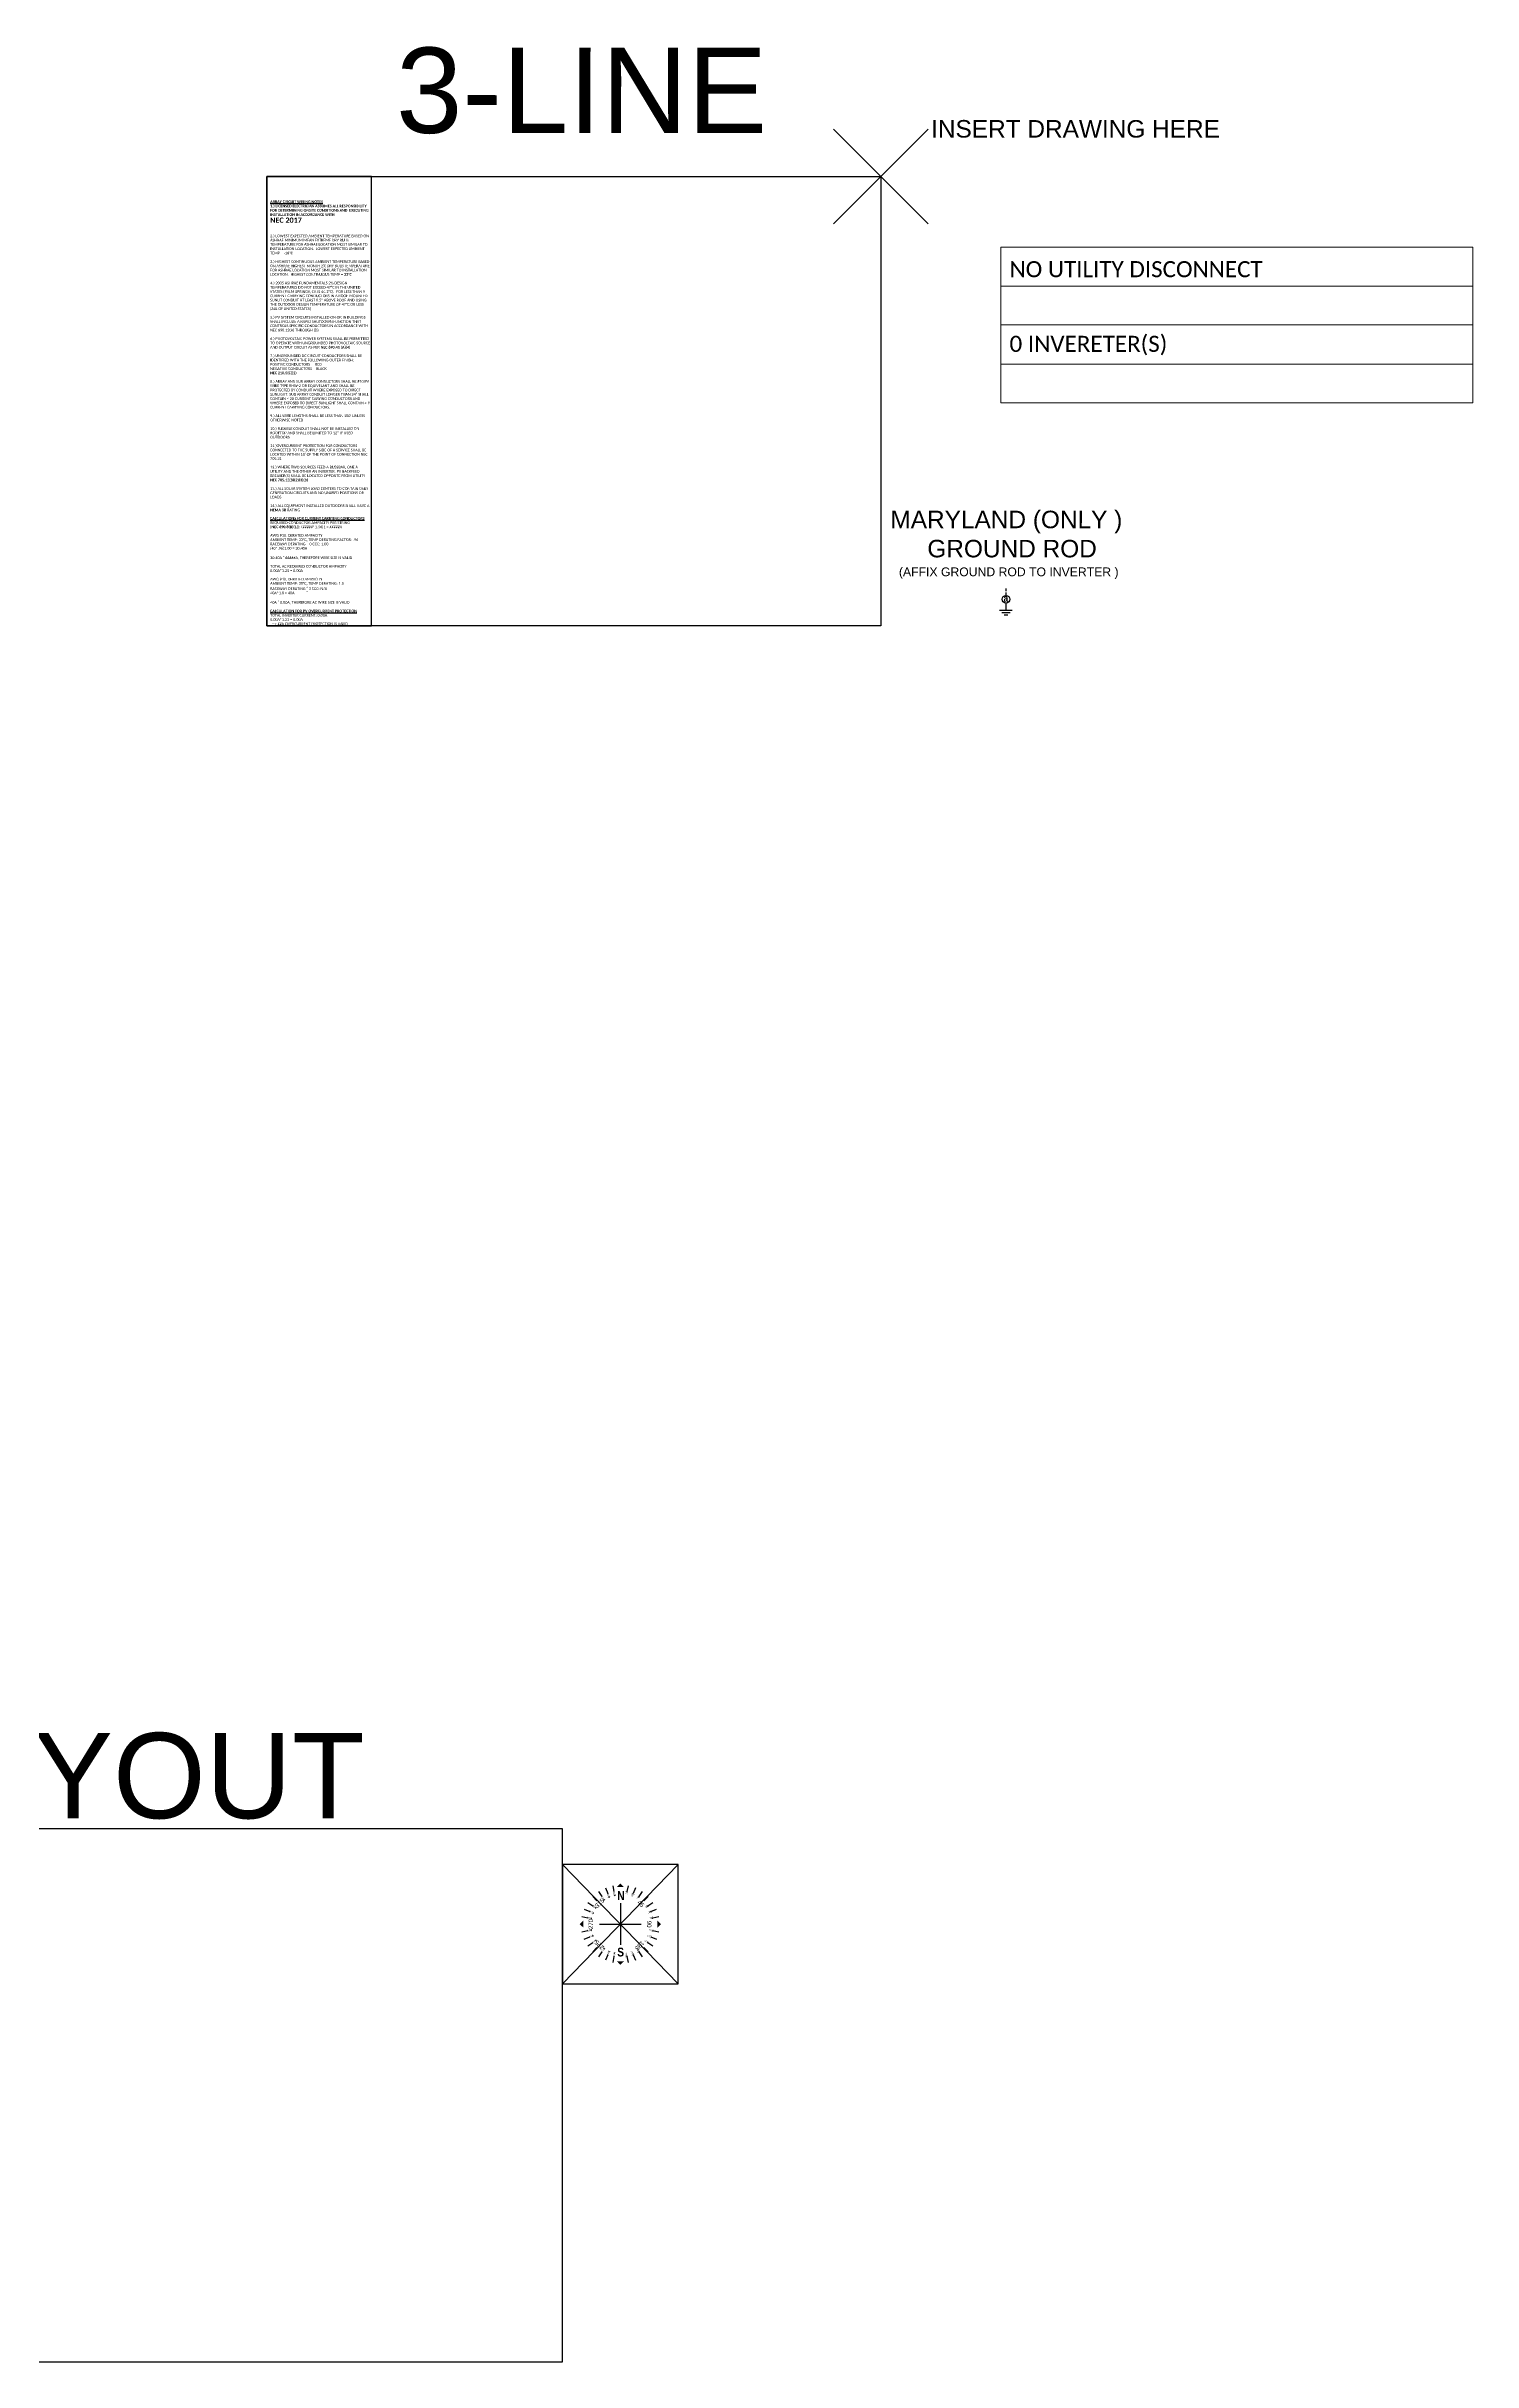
# Model space of a CAD drawing. Header units: feet. Extents: x -13431 to 10063, y 10829 to 29871.
# Drawn here: x 5835 to 7744, y 14572 to 17670 of the extents above; entities that cross this region are included whole.
import ezdxf

# ---------------------------------------------------------------- set-up
doc = ezdxf.new("R2010")
doc.units = ezdxf.units.FT
doc.header["$MEASUREMENT"] = 0
doc.linetypes.add('HIDDEN', pattern=[0.375, 0.25, -0.125])
doc.layers.add('LOCKED (NO PRINT)', color=7, linetype='Continuous', plot=False)
for name, color, linetype in [('LOCKED (PRINT)', 7, 'Continuous'), ('NORTH ARROW', 7, 'Continuous'), ('Z - ROOF', 3, 'Continuous')]:
    doc.layers.add(name, color=color, linetype=linetype)
doc.styles.add('ONE LINE TXT', font='techb___.ttf')
doc.styles.get("Standard").update_dxf_attribs({"font": 'calibri.ttf'})
doc.styles.add('TITLE BBLOCK TEXT', font='ARIALUNI.TTF')

# ---------------------------------------------------------------- blocks, each defined once
blk = doc.blocks.new('*T75')
at = {"layer": 'Defpoints', "color": 8, "linetype": 'ByBlock', "lineweight": 0, "transparency": 16777216}
for p, q in [((0, 0), (631.6, 0)), ((0, 0), (0, -208.1)), ((631.6, 0), (631.6, -208.1)), ((0, -51.9), (631.6, -51.9)), ((0, -103.8), (631.6, -103.8)), ((0, -156.2), (631.6, -156.2)), ((0, -208.1), (631.6, -208.1))]:
    blk.add_line(p, q, dxfattribs=at)
at = {"color": 0, "transparency": 16777216, "char_height": 21.506, "width": 608.409, "attachment_point": 7}
for s, insert in [('{\\fCalibri|b0|i0|c0;NO UTILITY DISCONNECT', (11.6, -40.3)), ('{\\fCalibri|b0|i0|c0;', (11.6, -92.2)), ('{\\fCalibri|b0|i0|c0;0 INVERETER(S)', (11.6, -144.6)), ('{\\fCalibri|b0|i0|c0;', (11.6, -196.5))]:
    blk.add_mtext(s, dxfattribs=dict(at, insert=insert))
blk = doc.blocks.new('*U73')
at = {"layer": 'NORTH ARROW'}
h = blk.add_hatch(color=256, dxfattribs=at)
h.dxf.hatch_style = 1
h.paths.add_polyline_path([(0, 0.405), (-0.035, 0.368, -0.023421), (0, 0.369)])
h.paths.add_polyline_path([(0, 0.405), (0, 0.369, -0.023421), (0.035, 0.368)])
h = blk.add_hatch(color=256, dxfattribs=at)
h.dxf.hatch_style = 1
h.paths.add_polyline_path([(-0.405, 0), (-0.368, 0.035, 0.023421), (-0.369, 0)])
h.paths.add_polyline_path([(-0.405, 0), (-0.369, 0, 0.023421), (-0.368, -0.035)])
h = blk.add_hatch(color=256, dxfattribs=at)
h.dxf.hatch_style = 1
h.paths.add_polyline_path([(0.405, 0), (0.368, 0.035, -0.023421), (0.369, 0)])
h.paths.add_polyline_path([(0.405, 0), (0.369, 0, -0.023421), (0.368, -0.035)])
h = blk.add_hatch(color=256, dxfattribs=at)
h.dxf.hatch_style = 1
h.paths.add_polyline_path([(0, -0.405), (-0.035, -0.368, 0.023421), (0, -0.369)])
h.paths.add_polyline_path([(0, -0.405), (0, -0.369, 0.023421), (0.035, -0.368)])
at = {"layer": 'NORTH ARROW', "color": 1, "flags": 128}
for points in [[(-0.275, 0.275), (-0.233, 0.233)], [(0.233, 0.233), (0.275, 0.275)], [(0, 0.207), (0, -0.207)], [(-0.207, 0), (0.207, 0)], [(-0.275, -0.275), (-0.233, -0.233)], [(0.233, -0.233), (0.275, -0.275)]]:
    blk.add_lwpolyline(points, dxfattribs=at)
at = {"layer": 'NORTH ARROW', "color": 8, "flags": 128}
for points in [[(-0.216, 0.324), (-0.183, 0.274)], [(-0.149, 0.36), (-0.126, 0.304)], [(-0.076, 0.382), (-0.064, 0.323)], [(0.076, 0.382), (0.064, 0.323)], [(0.149, 0.36), (0.126, 0.304)], [(0.216, 0.324), (0.183, 0.274)], [(-0.382, 0.076), (-0.323, 0.064)], [(-0.36, 0.149), (-0.304, 0.126)], [(-0.324, 0.216), (-0.274, 0.183)], [(0.274, 0.183), (0.324, 0.216)], [(0.304, 0.126), (0.36, 0.149)], [(0.323, 0.064), (0.382, 0.076)], [(-0.382, -0.076), (-0.323, -0.064)], [(-0.36, -0.149), (-0.304, -0.126)], [(-0.324, -0.216), (-0.274, -0.183)], [(0.274, -0.183), (0.324, -0.216)], [(0.304, -0.126), (0.36, -0.149)], [(0.323, -0.064), (0.382, -0.076)], [(-0.183, -0.274), (-0.216, -0.324)], [(-0.126, -0.304), (-0.149, -0.36)], [(-0.064, -0.323), (-0.076, -0.382)], [(0.064, -0.323), (0.076, -0.382)], [(0.126, -0.304), (0.149, -0.36)], [(0.183, -0.274), (0.216, -0.324)]]:
    blk.add_lwpolyline(points, dxfattribs=at)
at = {"layer": 'Defpoints', "color": 1, "char_height": 0.01641}
for s, width, insert, attachment_point, rotation in [('\\A1;{\\W0.8;326\\H0.7x;\\S1/4;}', 0.05943, (-0.147, 0.245), 3, 303.75), ('\\A1;{\\W0.8;337\\H0.7x;\\S1/2;}', 0.05943, (-0.098, 0.271), 3, 292.5), ('\\A1;{\\W0.8;348\\H0.7x;\\S3/4;}', 0.02966, (-0.043, 0.284), 3, 281.25), ('\\A1;{\\W0.8;11\\H0.7x;\\S1/4;}', 0.02966, (0.046, 0.298), 1, 78.75), ('\\A1;{\\W0.8;22\\H0.7x;\\S1/2;}', 0.05943, (0.101, 0.279), 1, 67.5), ('\\A1;{\\W0.8;33\\H0.7x;\\S3/4;}', 0.05943, (0.154, 0.254), 1, 56.25), ('\\A1;{\\W0.8;281\\H0.7x;\\S1/4;}', 0.03438, (-0.283, 0.07), 3, 348.75), ('\\A1;{\\W0.8;292\\H0.7x;\\S1/2;}', 0.03438, (-0.261, 0.123), 3, 337.5), ('\\A1;{\\W0.8;303\\H0.7x;\\S3/4;}', 0.03438, (-0.232, 0.171), 3, 326.25), ('\\A1;{\\W0.8;56\\H0.7x;\\S1/4;}', 0.03438, (0.239, 0.176), 1, 33.75), ('\\A1;{\\W0.8;67\\H0.7x;\\S1/2;}', 0.03438, (0.27, 0.126), 1, 22.5), ('\\A1;{\\W0.8;78\\H0.7x;\\S3/4;}', 0.03438, (0.288, 0.071), 1, 11.25), ('\\A1;{\\W0.8;258\\H0.7x;\\S3/4;}', 0.03438, (-0.287, -0.043), 3, 11.25), ('\\A1;{\\W0.8;247\\H0.7x;\\S1/2;}', 0.03438, (-0.273, -0.099), 3, 22.5), ('\\A1;{\\W0.8;236\\H0.7x;\\S1/4;}', 0.03438, (-0.246, -0.148), 3, 33.75), ('\\A1;{\\W0.8;123\\H0.7x;\\S3/4;}', 0.03438, (0.246, -0.148), 1, 326.25), ('\\A1;{\\W0.8;112\\H0.7x;\\S1/2;}', 0.03438, (0.273, -0.099), 1, 337.5), ('\\A1;{\\W0.8;101\\H0.7x;\\S1/4;}', 0.03438, (0.287, -0.043), 1, 348.75), ('\\A1;{\\W0.8;213\\H0.7x;\\S3/4;}', 0.03438, (-0.171, -0.231), 3, 56.25), ('\\A1;{\\W0.8;202\\H0.7x;\\S1/2;}', 0.03438, (-0.122, -0.26), 3, 67.5), ('\\A1;{\\W0.8;191\\H0.7x;\\S1/4;}', 0.03438, (-0.069, -0.279), 3, 78.75), ('\\A1;{\\W0.8;168\\H0.7x;\\S3/4;}', 0.03438, (0.069, -0.279), 1, 281.25), ('\\A1;{\\W0.8;157\\H0.7x;\\S1/2;}', 0.03438, (0.122, -0.26), 1, 292.5), ('\\A1;{\\W0.8;146\\H0.7x;\\S1/2;}', 0.03438, (0.171, -0.231), 1, 303.75)]:
    blk.add_mtext_dynamic_manual_height_columns(s, width=width, gutter_width=1, heights=[0], dxfattribs=dict(at, insert=insert, attachment_point=attachment_point, rotation=rotation))
at = {"layer": 'NORTH ARROW', "char_height": 0.04376, "attachment_point": 1}
for s, insert, rotation in [('{\\fTechnicLite|b0|i0|c2|p2;315}', (-0.258, 0.189), 45), ('{\\fTechnicLite|b0|i0|c2|p2;270}', (-0.316, -0.049), 90), ('{\\fTechnicLite|b0|i0|c2|p2;45}', (0.195, 0.242), 315), ('{\\fTechnicLite|b0|i0|c2|p2;90}', (0.309, 0.033), 270), ('{\\fTechnicLite|b0|i0|c2|p2;225}', (-0.189, -0.258), 135), ('{\\fTechnicLite|b0|i0|c2|p2;135}', (0.242, -0.195), 225)]:
    blk.add_mtext_dynamic_manual_height_columns(s, width=0.05, gutter_width=1, heights=[0], dxfattribs=dict(at, insert=insert, rotation=rotation))
at = {"layer": 'NORTH ARROW', "char_height": 0.08753, "attachment_point": 1}
for s, insert in [('{\\fTechnicBold|b0|i0|c2|p2;N}', (-0.031, 0.328)), ('{\\fTechnicBold|b0|i0|c2|p2;S}', (-0.031, -0.234))]:
    blk.add_mtext_dynamic_manual_height_columns(s, width=0.05, gutter_width=1, heights=[0], dxfattribs=dict(at, insert=insert))
blk = doc.blocks.new('*U231')
at = {"layer": 'LOCKED (PRINT)', "color": 1, "insert": (4.3, 153.2), "char_height": 3.5433, "width": 133.501, "attachment_point": 7, "line_spacing_factor": 0.97}
blk.add_mtext('{\\fCalibri|b1|i0|c0|p34;\\LARRAY CIRCUIT WIRING NOTES\\l\\P1.) LICENSED ELECTRICIAN ASSUMES ALL RESPONSIBILITY FOR DETERMINING ONSITE CONDITIONS AND  EXECUTING INSTALLATION IN ACCORDANCE WITH\\P\\H1.9756x;NEC 2017\\fCalibri|b0|i0|c0|p34;\\H0.50618x;\\P}\\P\\P2.) LOWEST EXPECTED AMBIENT TEMPERATURE BASED ON ASHRAE MINIMUM MEAN EXTREME DRY BULB TEMPERATURE FOR ASHRAE LOCATION MOST SIMILAR TO INSTALLATION LOCATION.  LOWEST EXPECTED AMBIENT TEMP = -{\\fCalibri|b1|i0|c0|p34;16}°{\\fCalibri|b1|i0|c0|p34;C\\P}\\P3.) HIGHEST CONTINUOUS AMBIENT TEMPERATURE BASED ON ASHRAE HIGHEST MONTH 2% DRY BULB TEMPERATURE FOR ASHRAE LOCATION MOST SIMILAR TO INSTALLATION LOCATION.  HIGHEST CONTINUOUS TEMP = {\\fCalibri|b1|i0|c0|p34;33}°{\\fCalibri|b1|i0|c0|p34;C}\\P\\P4.) 2005 ASHRAE FUNDAMENTALS 2% DESIGN TEMPERATURES DO NOT EXCEED 47°C IN THE UNITED STATES (PALM SPRINGS, CA IS 44.1°C).  FOR LESS THAN 9 CURRENT-CARRYING CONDUCTORS IN A ROOF-MOUNTED SUNLIT CONDUIT AT LEAST 0.5" ABOVE ROOF AND USING THE OUTDOOR DESIGN TEMPERATURE OF 47°C OR LESS (ALL OF UNITED STATES)\\P\\P5.) PV SYSTEM CIRCUITS INSTALLED ON OR IN BUILDINGS SHALL INCLUDE A RAPID SHUTDOWN FUNCTION THAT CONTROLS SPECIFIC CONDUCTORS IN ACCORDANCE WITH NEC 690.12(A) THROUGH (D)\\P\\P6.) PHOTOVOLTAIC POWER SYSTEMS SHALL BE PERMITTED TO OPERATE WITH UNGROUNDED PHOTOVOLTAIC SOURCE AND OUTPUT CIRCUIT AS PER {\\fCalibri|b1|i0|c0|p34;NEC 690.41 (A)(4)\\P\\P}7.) UNGROUNDED DC CIRCUIT CONDUCTORS SHALL BE IDENTIFIED WITH THE FOLLOWING OUTER FINISH: POSITIVE CONDUCTORS  = RED\\PNEGATIVE CONDUCTORS = BLACK\\P{\\fCalibri|b1|i0|c0|p34;NEC 210.5(C)(2) \\P}\\P8.) ARRAY AND SUB ARRAY CONDUCTORS SHALL BE #10 PV WIRE TYPE RHW-2 OR EQUIVELANT AND SHALL BE PROTECTED BY CONDUIT WHERE EXPOSED TO DIRECT SUNLIGHT. SUB ARRAY CONDUIT LONGER THAN 24” SHALL CONTAIN ≤ 20 CURRENT CARYING CONDUCTORS AND WHERE EXPOSED TO DIRECT SUNLIGHT SHALL CONTAIN ≤ 9 CURRENT CARRYING CONDUCTORS.\\P\\P9.) ALL WIRE LENGTHS SHALL BE LESS THAN 100\' UNLESS OTHERWISE NOTED  \\P\\P10.) FLEXIBLE CONDUIT SHALL NOT BE INSTALLED ON ROOFTOP AND SHALL BE LIMITED TO 12” IF USED OUTDOORS \\P\\P11.)OVERCURRENT PROTECTION FOR CONDUCTORS CONNECTED TO THE SUPPLY SIDE OF A SERVICE SHALL BE LOCATED WITHIN 10\' OF THE POINT OF CONNECTION NEC 705.31\\P\\P12.) WHERE TWO SOURCES FEED A BUSSBAR, ONE A UTILITY AND THE OTHER AN INVERTER, PV BACKFEED BREAKER(S) SHALL BE LOCATED OPPOSITE FROM UTILITY\\P{\\fCalibri|b1|i0|c0|p34;NEC 705.12(B)(2)(3)(b)} \\P\\P13.) ALL SOLAR SYSTEM LOAD CENTERS TO CONTAIN ONLY GENERATION CIRCUITS AND NO UNUSED POSITIONS OR LOADS\\P\\P14.) ALL EQUIPMENT INSTALLED OUTDOORS SHALL HAVE A {\\fCalibri|b1|i0|c0|p34;NEMA 3R} RATING', dxfattribs=at)

msp = doc.modelspace()

# ---------------------------------------------------------------- linework, layer by layer
at = {"color": 92, "linetype": 'HIDDEN', "ltscale": 15}
msp.add_line((7119.53, 16944.61), (7119.53, 16935.3), dxfattribs=at)
at = {"color": 92, "ltscale": 15}
msp.add_line((7119.53, 16925.07), (7119.53, 16915.33), dxfattribs=at)
at = {"color": 92, "linetype": 'Continuous', "ltscale": 4, "flags": 128}
for points in [[(7111.05, 16915.33), (7128.01, 16915.33)], [(7125.07, 16912.19), (7113.99, 16912.19)], [(7122.13, 16909.05), (7116.93, 16909.05)]]:
    msp.add_lwpolyline(points, dxfattribs=at)
at = {"color": 7, "linetype": 'Continuous'}
msp.add_circle((7119.53, 16930.18), 5.11, dxfattribs=at)
at = {"layer": 'LOCKED (NO PRINT)', "color": 2}
for p, q in [((7015.55, 17559.27), (6888.59, 17432.31)), ((7015.55, 17432.31), (6888.59, 17559.27))]:
    msp.add_line(p, q, dxfattribs=at)
at = {"layer": 'LOCKED (NO PRINT)'}
for p, q in [((6680.73, 15077.79), (6525.96, 15237.34)), ((6525.96, 15077.79), (6680.73, 15237.34))]:
    msp.add_line(p, q, dxfattribs=at)
for points in [[(6130.22, 17495.79), (6952.07, 17495.79), (6952.07, 16894.63), (6130.22, 16894.63)], [(6270.18, 17495.79), (6130.22, 17495.79), (6130.22, 16894.63), (6270.18, 16894.63)], [(6680.73, 15237.34), (6525.96, 15237.34), (6525.96, 15077.79), (6680.73, 15077.79)]]:
    msp.add_lwpolyline(points, close=True, dxfattribs=at)
at = {"layer": 'LOCKED (NO PRINT)', "color": 7}
msp.add_lwpolyline([(6525.96, 15284.97), (5102.35, 15284.97), (5102.35, 14572.11), (6525.96, 14572.11)], close=True, dxfattribs=at)

# ---------------------------------------------------------------- block references
at = {"color": 3}
msp.add_blockref('*U231', (6130.22, 16894.63), dxfattribs=at)
msp.add_blockref('*T75', (7112.66, 17401.07))
at = {"layer": 'Z - ROOF', "xscale": 134.5681912831446, "yscale": 134.5681912831446, "zscale": 134.5681912831446}
msp.add_blockref('*U73', (6603.34, 15157.56), dxfattribs=at)

# ---------------------------------------------------------------- texts
at = {"color": 1, "linetype": 'Continuous', "insert": (7116.34, 16936.24), "char_height": 9.3833, "attachment_point": 1, "style": 'ONE LINE TXT'}
msp.add_mtext_dynamic_manual_height_columns('{\\W1;\\C256;a}', width=0.1385, gutter_width=2.13, heights=[0], dxfattribs=at)
at = {"layer": 'LOCKED (NO PRINT)', "color": 7, "style": 'TITLE BBLOCK TEXT'}
for s, p in [('3-LINE', (6303.09, 17554.02)), ('LAYOUT', (5622.56, 15299.21))]:
    msp.add_text(s, height=114.235, rotation=359.98856, dxfattribs=at).set_placement(p)
at = {"layer": 'LOCKED (NO PRINT)', "color": 2, "style": 'TITLE BBLOCK TEXT'}
msp.add_text('INSERT DRAWING HERE', height=23.3887, rotation=359.98856, dxfattribs=at).set_placement((7019.29, 17547.9))
at = {"layer": 'LOCKED (NO PRINT)', "color": 2, "attachment_point": 1, "rotation": 359.98856, "style": 'TITLE BBLOCK TEXT'}
for s, width, insert, char_height in [('\\pi2.91;MARYLAND (ONLY ) \\P\\pi52.328;GROUND ROD', 328.2206, (6961.92, 17048.63), 23.3887), ('(AFFIX GROUND ROD TO INVERTER )', 319.4004, (6976.2, 16972.69), 11.6944)]:
    msp.add_mtext_dynamic_manual_height_columns(s, width=width, gutter_width=1, heights=[0], dxfattribs=dict(at, insert=insert, char_height=char_height))
at = {"layer": 'LOCKED (PRINT)', "color": 1, "insert": (6134.54, 17040.24), "char_height": 3.5433, "attachment_point": 1, "line_spacing_factor": 0.97}
msp.add_mtext_dynamic_manual_height_columns('\\A1;{\\fCalibri|b1|i0|c0|p34;\\LCALCULATIONS FOR CURRENT CARRYING CONDUCTORS\\P}REQUIRED CONDUCTOR AMPACITY PER STRING\\P[{\\fCalibri|b1|i0|c0|p34;NEC 690.8(B)(1)}]: (#####*1.56)1 = #####A\\P\\PAWG #10, DERATED AMPACITY\\PAMBIENT TEMP: 33°C, TEMP DERATING FACTOR: .96\\PRACEWAY DERATING = 0 CCC: 1.00\\P(40*.96)1.00 = 30.40A\\P\\P30.40A {\\H0.7x;\\S>^ _;\\H1.4286x; #####A, THEREFORE WIRE SIZE IS VALID\\P\\PTOTAL AC REQUIRED CONDUCTOR AMPACITY\\P0.00A*1.25 = 0.00A\\P\\fCalibri|b1|i0|c0|p34;\\P\\fCalibri|b0|i0|c0|p34;AWG #10, DERATED AMPACITY\\PAMBIENT TEMP: 30°C, TEMP DERATING: 1.0\\PRACEWAY DERATING \\H0.7x;\\S<^ _;\\H1.4286x; 3 CCC: N/A\\P40A*1.0 = 40A\\P\\fCalibri|b1|i0|c0|p34;\\P\\fCalibri|b0|i0|c0|p34;40A\\fCalibri|b1|i0|c0|p34; \\fCalibri|b0|i0|c0|p34;\\H0.7x;\\S>^ _;\\fCalibri|b1|i0|c0|p34;\\H1.4286x; \\fCalibri|b0|i0|c0|p34;0.00A\\H0.99998x;, THEREFORE AC WIRE SIZE IS VALID\\P\\H0.99996x;\\P\\fCalibri|b1|i0|c0|p34;\\LCALCULATION FOR PV OVERCURRENT PROTECTION\\P\\fCalibri|b0|i0|c0|p34;\\lTOTAL INVERTER CURRENT: 0.00A\\fCalibri|b1|i0|c0|p34;\\P\\fCalibri|b0|i0|c0|p34;0.00A*1.25 = 0.00A\\fCalibri|b1|i0|c0|p34;\\P\\fCalibri|b0|i0|c0|p34;  --> ##A OVERCURRENT PROTECTION IS VALID}', width=185.2761, gutter_width=7.17, heights=[0], dxfattribs=at)

doc.saveas('drawing.dxf')
